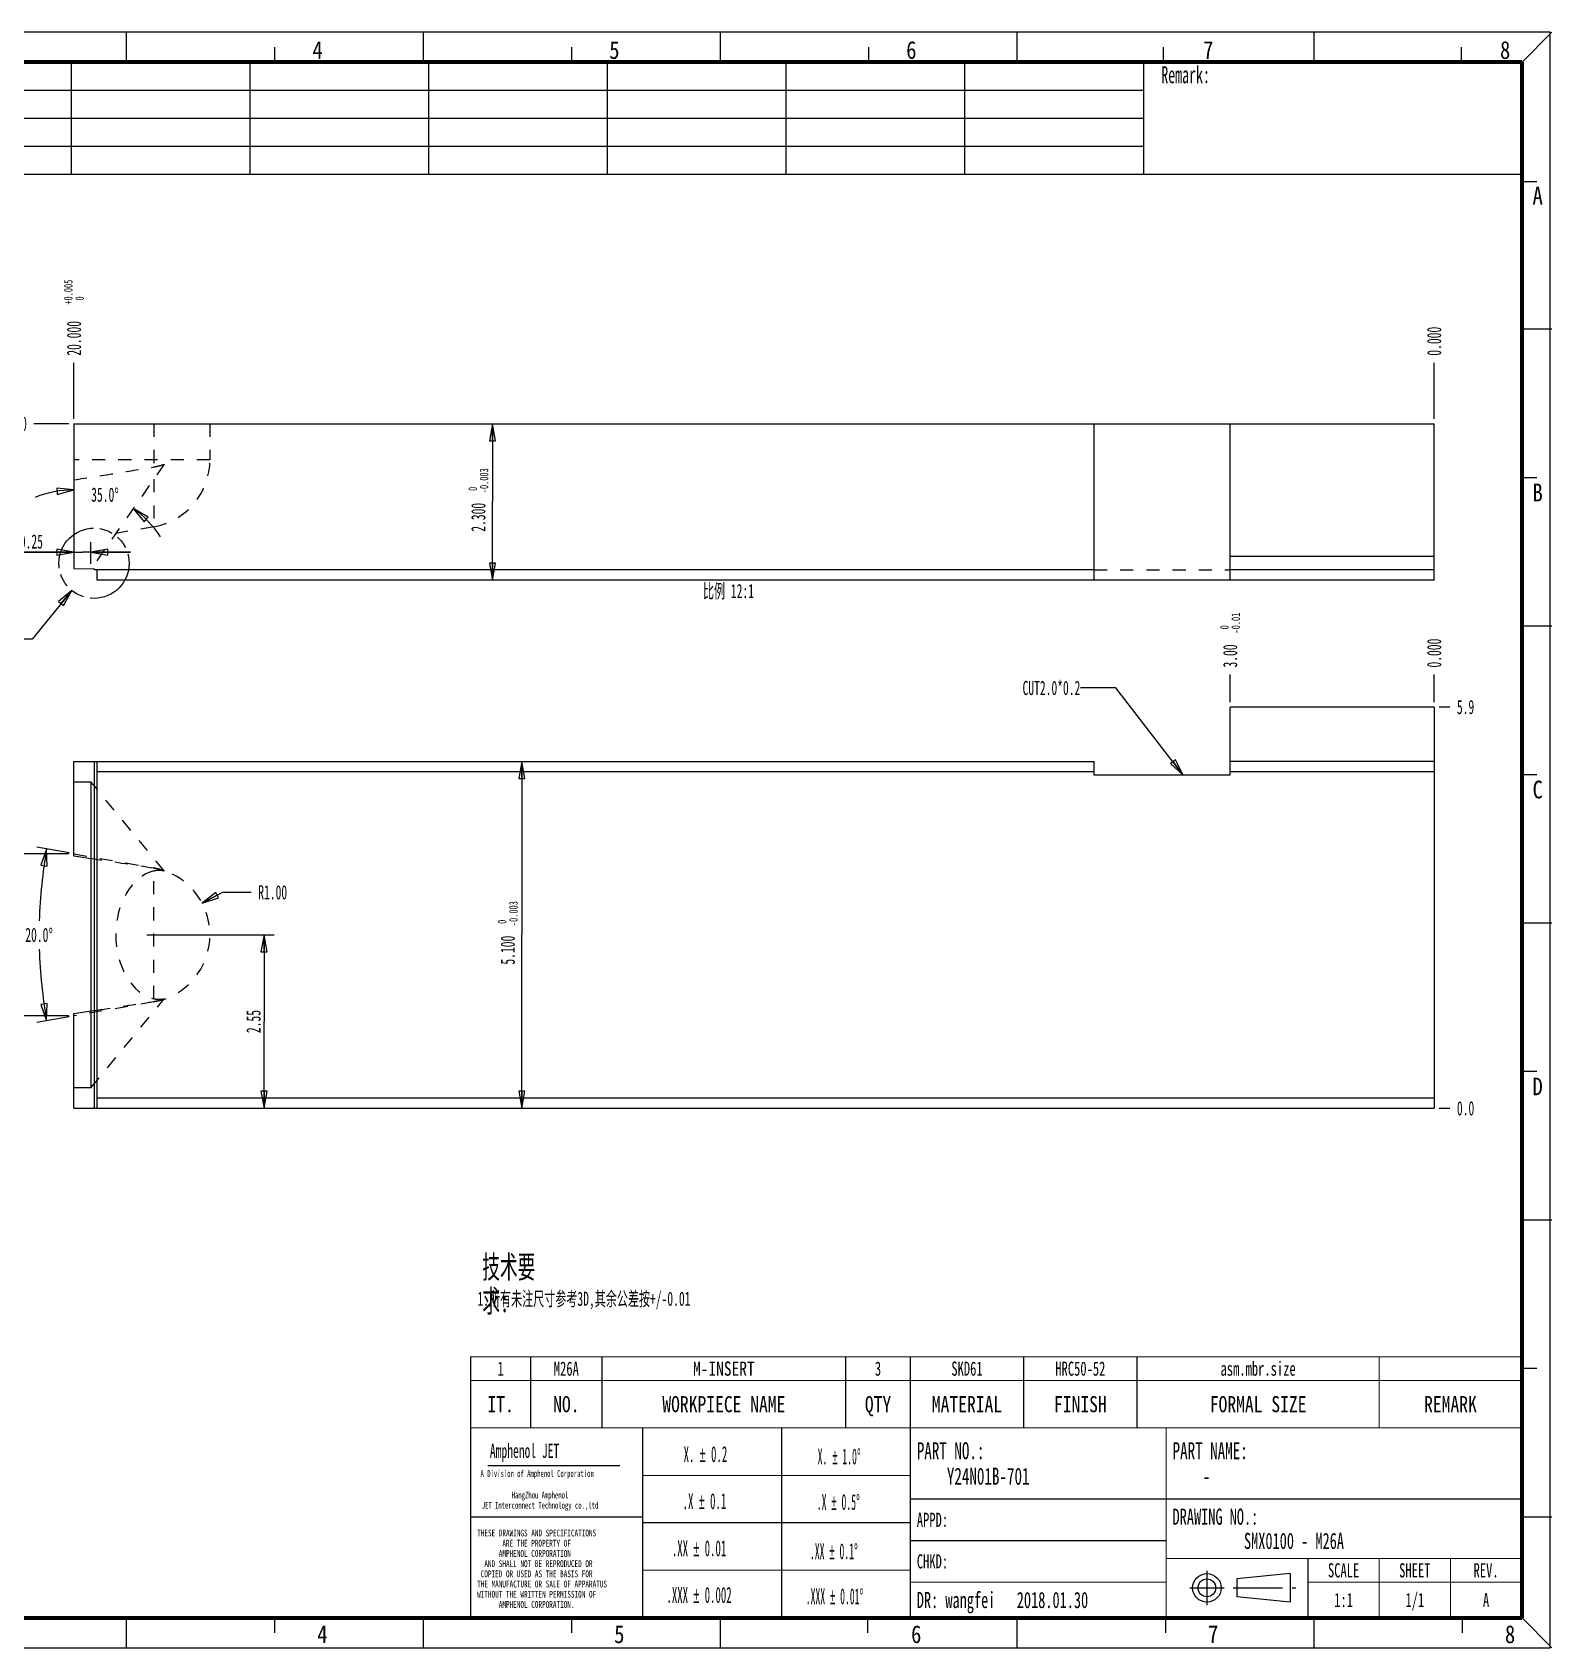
# Model space of a CAD drawing. Header units: millimetres. Extents: x 1 to 34.6, y 0.7 to 24.4.
# Drawn here: x 12.29 to 34.63, y 0.67 to 24.42 of the extents above; entities that cross this region are included whole.
import ezdxf
from ezdxf.enums import TextEntityAlignment as Align

# ---------------------------------------------------------------- set-up
doc = ezdxf.new("R2010")
doc.units = ezdxf.units.MM
doc.header["$LTSCALE"] = 1.925
for name, pattern in [('CENTER', [0.6, 0.375, -0.075, 0.075, -0.075]), ('HIDDEN', [0.2, 0.1, -0.1]), ('PHANTOM', [0.8, 0.45, -0.05, 0.1, -0.05, 0.1, -0.05])]:
    doc.linetypes.add(name, pattern=pattern)
doc.layers.get('0').update_dxf_attribs({"linetype": 'CONTINUOUS'})
for name, color, linetype in [('DEFAULT_1', 7, 'CENTER'), ('DEFAULT_2', 4, 'HIDDEN'), ('DEFAULT_3', 7, 'PHANTOM'), ('DIM', 7, 'CONTINUOUS'), ('NOTE', 7, 'CONTINUOUS')]:
    doc.layers.add(name, color=color, linetype=linetype)
doc.styles.get("Standard").update_dxf_attribs({"font": 'txt', "width": 0.6})
doc.styles.add('TEXTSTYLE_11', font='txt', dxfattribs={"width": 0.6})
doc.styles.add('TEXTSTYLE_12', font='txt', dxfattribs={"width": 0.6})
doc.styles.add('TEXTSTYLE_3', font='txt', dxfattribs={"width": 0.65})
doc.styles.add('TEXTSTYLE_4', font='txt', dxfattribs={"width": 0.8})
doc.styles.add('TEXTSTYLE_5', font='txt', dxfattribs={"width": 0.85})
doc.styles.add('TEXTSTYLE_6', font='txt', dxfattribs={"width": 0.5})
doc.styles.add('TEXTSTYLE_8', font='txt', dxfattribs={"width": 0.45})
doc.dimstyles.new('DIMSTYLE_1', dxfattribs={"dimtxt": 0.208333, "dimasz": 0.25, "dimexe": 1.75, "dimexo": 0.875, "dimtad": 0, "dimtih": 1, "dimtoh": 1, "dimdec": 1, "dimzin": 0, "dimdsep": 46, "dimtxsty": 'Standard', "dimblk": 'CLOSED', "dimblk1": 'CLOSED', "dimblk2": 'CLOSED', "dimcen": 0.09, "dimadec": 0, "dimazin": 0, "dimtp": 0.1, "dimtm": 0.1, "dimtfac": 1, "dimtdec": 1, "dimtofl": 0, "dimtmove": 0, "dimatfit": 3, "dimldrblk": 'CLOSED', "dimfxl": 0, "dimtolj": 1, "dimtzin": 0, "dimarcsym": 0})
doc.dimstyles.new('DIMSTYLE_12', dxfattribs={"dimtxt": 0.208333, "dimasz": 0.25, "dimexe": 1.75, "dimexo": 0.875, "dimtad": 1, "dimzin": 0, "dimdsep": 46, "dimtxsty": 'Standard', "dimblk": 'CLOSED', "dimblk1": 'CLOSED', "dimblk2": 'CLOSED', "dimcen": 0.09, "dimadec": 0, "dimazin": 0, "dimtp": 0.1, "dimtm": 0.1, "dimtfac": 1, "dimtofl": 0, "dimtmove": 0, "dimatfit": 3, "dimldrblk": 'CLOSED', "dimfxl": 0, "dimtolj": 1, "dimtzin": 0, "dimarcsym": 0})
doc.dimstyles.new('DIMSTYLE_3', dxfattribs={"dimtxt": 0.208333, "dimasz": 0.25, "dimexe": 1.75, "dimexo": 0.875, "dimtad": 0, "dimtih": 1, "dimtoh": 1, "dimdec": 1, "dimzin": 0, "dimdsep": 46, "dimtxsty": 'Standard', "dimblk": 'CLOSED', "dimblk1": 'CLOSED', "dimblk2": 'CLOSED', "dimcen": 0.09, "dimadec": 0, "dimazin": 0, "dimtp": 0.5, "dimtm": 0.5, "dimtfac": 1, "dimtdec": 1, "dimtofl": 0, "dimtmove": 0, "dimatfit": 3, "dimldrblk": 'CLOSED', "dimfxl": 0, "dimtolj": 1, "dimtzin": 0, "dimarcsym": 0})
doc.dimstyles.new('DIMSTYLE_4', dxfattribs={"dimtxt": 0.208333, "dimasz": 0.25, "dimexe": 1.75, "dimexo": 0.875, "dimtad": 1, "dimzin": 0, "dimdsep": 46, "dimtxsty": 'Standard', "dimblk": 'CLOSED', "dimblk1": 'CLOSED', "dimblk2": 'CLOSED', "dimcen": 0.09, "dimadec": 0, "dimazin": 0, "dimtp": 0.1, "dimtm": 0.1, "dimtfac": 1, "dimtofl": 0, "dimtmove": 0, "dimatfit": 3, "dimldrblk": 'CLOSED', "dimfxl": 0, "dimtolj": 1, "dimtzin": 0, "dimarcsym": 0})
doc.dimstyles.new('DIMSTYLE_5', dxfattribs={"dimtxt": 0.208333, "dimasz": 0.25, "dimexe": 1.75, "dimexo": 0.875, "dimtad": 1, "dimdec": 3, "dimzin": 0, "dimdsep": 46, "dimtxsty": 'Standard', "dimblk": 'CLOSED', "dimblk1": 'CLOSED', "dimblk2": 'CLOSED', "dimcen": 0.09, "dimadec": 0, "dimazin": 0, "dimtol": 1, "dimtm": 0.003, "dimtfac": 0.6, "dimtdec": 3, "dimtofl": 0, "dimtmove": 0, "dimatfit": 3, "dimldrblk": 'CLOSED', "dimfxl": 0, "dimtolj": 1, "dimtzin": 0, "dimarcsym": 0})
doc.dimstyles.new('DIMSTYLE_6', dxfattribs={"dimtxt": 0.208333, "dimasz": 0.25, "dimexe": 1.75, "dimexo": 0.875, "dimtad": 0, "dimtih": 1, "dimtoh": 1, "dimzin": 0, "dimdsep": 46, "dimtxsty": 'Standard', "dimblk": 'CLOSED', "dimblk1": 'CLOSED', "dimblk2": 'CLOSED', "dimcen": 0.09, "dimadec": 0, "dimazin": 0, "dimtol": 1, "dimtm": 0.01, "dimtfac": 0.6, "dimtofl": 0, "dimtmove": 0, "dimatfit": 3, "dimldrblk": 'CLOSED', "dimfxl": 0, "dimtolj": 1, "dimtzin": 0, "dimarcsym": 0})
doc.dimstyles.new('DIMSTYLE_7', dxfattribs={"dimtxt": 0.208333, "dimasz": 0.25, "dimexe": 1.75, "dimexo": 0.875, "dimtad": 0, "dimtih": 1, "dimtoh": 1, "dimdec": 3, "dimzin": 0, "dimdsep": 46, "dimtxsty": 'Standard', "dimblk": 'CLOSED', "dimblk1": 'CLOSED', "dimblk2": 'CLOSED', "dimcen": 0.09, "dimadec": 0, "dimazin": 0, "dimtp": 0.1, "dimtm": 0.1, "dimtfac": 1, "dimtdec": 3, "dimtofl": 0, "dimtmove": 0, "dimatfit": 3, "dimldrblk": 'CLOSED', "dimfxl": 0, "dimtolj": 1, "dimtzin": 0, "dimarcsym": 0})
doc.dimstyles.new('DIMSTYLE_8', dxfattribs={"dimtxt": 0.208333, "dimasz": 0.25, "dimexe": 1.75, "dimexo": 0.875, "dimtad": 0, "dimtih": 1, "dimtoh": 1, "dimdec": 3, "dimzin": 0, "dimdsep": 46, "dimtxsty": 'Standard', "dimblk": 'CLOSED', "dimblk1": 'CLOSED', "dimblk2": 'CLOSED', "dimcen": 0.09, "dimadec": 0, "dimazin": 0, "dimtol": 1, "dimtp": 0.005, "dimtfac": 0.6, "dimtdec": 3, "dimtofl": 0, "dimtmove": 0, "dimatfit": 3, "dimldrblk": 'CLOSED', "dimfxl": 0, "dimtolj": 1, "dimtzin": 0, "dimarcsym": 0})
doc.dimstyles.get("Standard").update_dxf_attribs({"dimtxt": 0.208333, "dimasz": 0.25, "dimexe": 1.75, "dimexo": 0.875, "dimtad": 1, "dimdec": 3, "dimzin": 0, "dimdsep": 46, "dimtxsty": 'Standard', "dimblk": 'CLOSED', "dimblk1": 'CLOSED', "dimblk2": 'CLOSED', "dimcen": 0.09, "dimadec": 0, "dimazin": 0, "dimtol": 1, "dimtp": 0.001, "dimtm": 0.001, "dimtfac": 1, "dimtdec": 3, "dimtofl": 0, "dimtmove": 0, "dimatfit": 3, "dimldrblk": 'CLOSED', "dimfxl": 0, "dimtolj": 1, "dimtzin": 0, "dimarcsym": 0})

# ---------------------------------------------------------------- blocks, each defined once
blk = doc.blocks.new('_CLOSED')
at = {"color": 0, "linetype": 'ByBlock'}
for p, q in [((0, 0), (-1, 0.183)), ((-1, 0.183), (-1, -0.183)), ((-1, -0.183), (0, 0)), ((-1, 0), (0, 0))]:
    blk.add_line(p, q, dxfattribs=at)
blk = doc.blocks.new('*D7')
at = {"layer": 'DIM', "color": 2, "linetype": 'Continuous'}
for p in [(19.06, 18.666), (19.06, 16.366)]:
    blk.add_line(p, (19.06, 17.516), dxfattribs=at)
at = {"layer": 'DIM', "color": 2, "linetype": 'Continuous', "xscale": 0.25, "yscale": 0.25, "zscale": 0.25}
for p, rotation in [((19.06, 18.666), 90), ((19.06, 16.366), 270)]:
    blk.add_blockref('_CLOSED', p, dxfattribs=dict(at, rotation=rotation))
at = {"layer": 'DIM', "color": 2, "linetype": 'Continuous', "width": 0.6}
for s, height, p in [('-0.003', 0.125, (18.997, 17.829)), (' 0', 0.125, (18.83, 17.679)), ('2.300', 0.2083, (18.955, 17.291))]:
    blk.add_text(s, height=height, rotation=90, dxfattribs=at).set_placement(p, align=Align.CENTER)
blk = doc.blocks.new('*D8')
at = {"layer": 'DIM', "color": 2, "linetype": 'Continuous'}
for p in [(19.491, 13.702), (19.491, 8.602)]:
    blk.add_line(p, (19.491, 11.152), dxfattribs=at)
at = {"layer": 'DIM', "color": 2, "linetype": 'Continuous', "xscale": 0.25, "yscale": 0.25, "zscale": 0.25}
for p, rotation in [((19.491, 13.702), 90), ((19.491, 8.602), 270)]:
    blk.add_blockref('_CLOSED', p, dxfattribs=dict(at, rotation=rotation))
at = {"layer": 'DIM', "color": 2, "linetype": 'Continuous', "width": 0.6}
for s, height, p in [('-0.003', 0.125, (19.429, 11.464)), (' 0', 0.125, (19.262, 11.314)), ('5.100', 0.2083, (19.387, 10.927))]:
    blk.add_text(s, height=height, rotation=90, dxfattribs=at).set_placement(p, align=Align.CENTER)
blk = doc.blocks.new('*D9')
at = {"layer": 'DIM', "color": 2, "linetype": 'Continuous'}
blk.add_line((32.978, 14.502), (33.136, 14.502), dxfattribs=at)
at = {"layer": 'DIM', "color": 2, "linetype": 'Continuous', "insert": (33.24, 14.606), "char_height": 0.2083, "width": 0.375, "attachment_point": 1, "line_spacing_factor": 0.9}
blk.add_mtext('5.9', dxfattribs=at)
blk = doc.blocks.new('*D10')
at = {"layer": 'DIM', "color": 2, "linetype": 'Continuous'}
blk.add_line((32.978, 8.602), (33.136, 8.602), dxfattribs=at)
at = {"layer": 'DIM', "color": 2, "linetype": 'Continuous', "insert": (33.24, 8.706), "char_height": 0.2083, "width": 0.375, "attachment_point": 1, "line_spacing_factor": 0.9}
blk.add_mtext('0.0', dxfattribs=at)
blk = doc.blocks.new('*D11')
at = {"layer": 'DIM', "color": 2, "linetype": 'Continuous'}
blk.add_line((29.905, 14.575), (29.905, 14.978), dxfattribs=at)
at = {"layer": 'DIM', "color": 2, "linetype": 'Continuous', "width": 0.6}
for s, height, p in [(' 0', 0.125, (29.884, 15.582)), ('-0.01', 0.125, (30.051, 15.582)), ('3.00', 0.2083, (30.009, 15.082))]:
    blk.add_text(s, height=height, rotation=90, dxfattribs=at).set_placement(p)
blk = doc.blocks.new('*D12')
at = {"layer": 'DIM', "color": 2, "linetype": 'Continuous'}
blk.add_line((32.905, 14.575), (32.905, 14.978), dxfattribs=at)
at = {"layer": 'DIM', "color": 2, "linetype": 'Continuous', "insert": (32.801, 15.082), "char_height": 0.2083, "width": 0.625, "attachment_point": 1, "rotation": 90, "line_spacing_factor": 0.9}
blk.add_mtext('0.000', dxfattribs=at)
blk = doc.blocks.new('*D13')
at = {"layer": 'DIM', "color": 2, "linetype": 'Continuous'}
blk.add_line((12.905, 18.739), (12.905, 19.563), dxfattribs=at)
at = {"layer": 'DIM', "color": 2, "linetype": 'Continuous', "width": 0.6}
for s, height, p in [('+0.005', 0.125, (12.884, 20.417)), (' 0', 0.125, (13.051, 20.417)), ('20.000', 0.2083, (13.009, 19.667))]:
    blk.add_text(s, height=height, rotation=90, dxfattribs=at).set_placement(p)
blk = doc.blocks.new('*D14')
at = {"layer": 'DIM', "color": 2, "linetype": 'Continuous'}
blk.add_line((32.905, 18.739), (32.905, 19.563), dxfattribs=at)
at = {"layer": 'DIM', "color": 2, "linetype": 'Continuous', "insert": (32.801, 19.667), "char_height": 0.2083, "width": 0.625, "attachment_point": 1, "rotation": 90, "line_spacing_factor": 0.9}
blk.add_mtext('0.000', dxfattribs=at)
blk = doc.blocks.new('*D15')
at = {"layer": 'DIM', "color": 2, "linetype": 'Continuous'}
for points in [[(12.66, 17.628), (12.905, 17.694), (12.652, 17.719), (12.66, 17.628)], [(13.998, 17.295), (13.777, 17.42), (13.94, 17.225), (13.998, 17.295)]]:
    blk.add_lwpolyline(points, dxfattribs=at)
for start, end in [(90, 111.9997), (33.0003, 55)]:
    blk.add_arc((12.905, 16.175), 1.519, start, end, dxfattribs=at)
at = {"layer": 'DIM', "color": 2, "linetype": 'Continuous', "insert": (13.362, 17.728), "char_height": 0.20833, "width": 0.63889, "attachment_point": 2, "line_spacing_factor": 0.9}
blk.add_mtext('35.0\\Fgdt;{\\Fgdt;~}', dxfattribs=at)
blk = doc.blocks.new('*D16')
at = {"layer": 'DIM', "color": 2, "linetype": 'Continuous'}
for p, q in [((13.155, 16.606), (13.155, 16.925)), ((12.905, 16.779), (11.949, 16.779)), ((11.949, 16.779), (13.03, 16.779)), ((13.739, 16.779), (13.03, 16.779)), ((13.155, 16.779), (13.739, 16.779))]:
    blk.add_line(p, q, dxfattribs=at)
at = {"layer": 'DIM', "color": 2, "linetype": 'Continuous', "xscale": 0.25, "yscale": 0.25, "zscale": 0.25}
blk.add_blockref('_CLOSED', (12.905, 16.779), dxfattribs=at)
at = {"layer": 'DIM', "color": 2, "linetype": 'Continuous', "xscale": 0.25, "yscale": 0.25, "zscale": 0.25, "rotation": 180}
blk.add_blockref('_CLOSED', (13.155, 16.779), dxfattribs=at)
at = {"layer": 'DIM', "color": 2, "linetype": 'Continuous', "insert": (12.449, 17.039), "char_height": 0.2083, "width": 0.5, "attachment_point": 3, "line_spacing_factor": 0.9}
blk.add_mtext('0.25', dxfattribs=at)
blk = doc.blocks.new('*D17')
at = {"layer": 'DIM', "color": 2, "linetype": 'Continuous'}
blk.add_line((12.832, 18.666), (12.317, 18.666), dxfattribs=at)
at = {"layer": 'DIM', "color": 2, "linetype": 'Continuous', "insert": (12.213, 18.771), "char_height": 0.2083, "width": 0.625, "attachment_point": 3, "line_spacing_factor": 0.9}
blk.add_mtext('0.000', dxfattribs=at)
blk = doc.blocks.new('*D23')
at = {"layer": 'DIM', "color": 2, "linetype": 'Continuous'}
for p, q in [((12.833, 12.356), (12.36, 12.44)), ((12.833, 9.947), (12.36, 9.864))]:
    blk.add_line(p, q, dxfattribs=at)
for points in [[(12.509, 12.16), (12.503, 12.414), (12.419, 12.175), (12.509, 12.16)], [(12.419, 10.129), (12.503, 9.889), (12.509, 10.143), (12.419, 10.129)]]:
    blk.add_lwpolyline(points, dxfattribs=at)
for start, end in [(170, 178.3581), (181.6419, 190)]:
    blk.add_arc((19.664, 11.152), 7.271, start, end, dxfattribs=at)
at = {"layer": 'DIM', "color": 2, "linetype": 'Continuous', "insert": (12.393, 11.256), "char_height": 0.20833, "width": 0.63889, "attachment_point": 2, "line_spacing_factor": 0.9}
blk.add_mtext('20.0\\Fgdt;{\\Fgdt;~}', dxfattribs=at)
blk = doc.blocks.new('*D24')
at = {"layer": 'DIM', "color": 2, "linetype": 'Continuous'}
for p, q in [((12.832, 12.343), (11.673, 12.343)), ((11.819, 12.343), (11.819, 11.152)), ((11.819, 9.96), (11.819, 11.152)), ((12.832, 9.96), (11.673, 9.96))]:
    blk.add_line(p, q, dxfattribs=at)
at = {"layer": 'DIM', "color": 2, "linetype": 'Continuous', "xscale": 0.25, "yscale": 0.25, "zscale": 0.25}
for p, rotation in [((11.819, 12.343), 90), ((11.819, 9.96), 270)]:
    blk.add_blockref('_CLOSED', p, dxfattribs=dict(at, rotation=rotation))
at = {"layer": 'DIM', "color": 2, "linetype": 'Continuous', "insert": (11.558, 11.152), "char_height": 0.2083, "width": 0.5, "attachment_point": 2, "rotation": 90, "line_spacing_factor": 0.9}
blk.add_mtext('2.38', dxfattribs=at)
blk = doc.blocks.new('*D25')
at = {"layer": 'DIM', "color": 2, "linetype": 'Continuous'}
for p, q in [((14.79, 11.618), (15.094, 11.778)), ((15.094, 11.778), (15.511, 11.778))]:
    blk.add_line(p, q, dxfattribs=at)
at = {"layer": 'DIM', "color": 2, "linetype": 'Continuous', "xscale": 0.25, "yscale": 0.25, "zscale": 0.25, "rotation": 207.7895301235999}
blk.add_blockref('_CLOSED', (14.79, 11.618), dxfattribs=at)
at = {"layer": 'DIM', "color": 2, "linetype": 'Continuous', "insert": (15.615, 11.882), "char_height": 0.2083, "width": 0.625, "attachment_point": 1, "line_spacing_factor": 0.9}
blk.add_mtext('R1.00', dxfattribs=at)
blk = doc.blocks.new('*D26')
at = {"layer": 'DIM', "color": 2, "linetype": 'Continuous'}
for p, q in [((13.978, 11.152), (15.847, 11.152)), ((15.701, 11.152), (15.701, 9.877)), ((15.701, 8.602), (15.701, 9.877))]:
    blk.add_line(p, q, dxfattribs=at)
at = {"layer": 'DIM', "color": 2, "linetype": 'Continuous', "xscale": 0.25, "yscale": 0.25, "zscale": 0.25}
for p, rotation in [((15.701, 11.152), 90), ((15.701, 8.602), 270)]:
    blk.add_blockref('_CLOSED', p, dxfattribs=dict(at, rotation=rotation))
at = {"layer": 'DIM', "color": 2, "linetype": 'Continuous', "insert": (15.441, 9.877), "char_height": 0.2083, "width": 0.5, "attachment_point": 2, "rotation": 90, "line_spacing_factor": 0.9}
blk.add_mtext('2.55', dxfattribs=at)
blk = doc.blocks.new('*T27')
at = {"color": 0, "linetype": 'ByBlock', "lineweight": -2}
for p, q in [((0, 0), (32.748, 0)), ((0, 0), (0, -1.647)), ((1.767, 0), (1.767, -1.647)), ((4.394, 0), (4.394, -1.647)), ((6.161, 0), (6.161, -1.647)), ((8.788, 0), (8.788, -1.647)), ((11.416, 0), (11.416, -1.647)), ((14.043, 0), (14.043, -1.647)), ((16.671, 0), (16.671, -1.647)), ((19.298, 0), (19.298, -1.647)), ((21.926, 0), (21.926, -1.647)), ((24.553, 0), (24.553, -1.647)), ((27.181, 0), (27.181, -1.647)), ((32.748, 0), (32.748, -1.647)), ((0, -0.412), (27.181, -0.412)), ((0, -0.823), (27.181, -0.823)), ((0, -1.235), (27.181, -1.235)), ((0, -1.647), (32.748, -1.647))]:
    blk.add_line(p, q, dxfattribs=at)
at = {"color": 0, "linetype": 'Continuous', "char_height": 0.1875, "width": 1.64667, "attachment_point": 5, "line_spacing_factor": 0.9}
for s, insert in [('Order Date: ', (0.883, -0.206)), ('Procedure:', (5.278, -0.206))]:
    blk.add_mtext(s, dxfattribs=dict(at, insert=insert))
at = {"color": 0, "linetype": 'Continuous'}
for s, insert, char_height, width, attachment_point in [('  Remark:   ', (27.241, -0.06), 0.25, 5.44667, 1), ('Finish Date:', (0.883, -0.618), 0.1875, 1.64667, 5), ('Future hour:', (5.278, -0.618), 0.1875, 1.64667, 5), ('Machining Code:', (0.883, -1.029), 0.16667, 1.64667, 5), ('Actual hour:', (5.278, -1.029), 0.1875, 1.64667, 5), ('QTY:', (0.883, -1.441), 0.1875, 1.64667, 5), ('Procedure Date:', (5.278, -1.441), 0.16667, 1.64667, 5)]:
    blk.add_mtext(s, dxfattribs=dict(at, insert=insert, char_height=char_height, width=width, attachment_point=attachment_point))
blk = doc.blocks.new('*T28')
at = {"color": 2, "linetype": 'Continuous', "const_width": 0.0167}
for points in [[(15.463, 3.838), (-0.008, 3.838)], [(0, 0), (0, 3.838)], [(0.882, 2.793), (0.882, 3.838)], [(1.932, 2.793), (1.932, 3.838)], [(5.515, 2.793), (5.515, 3.838)], [(6.465, 0), (6.465, 3.838)], [(8.132, 2.793), (8.132, 3.838)], [(9.798, 2.793), (9.798, 3.838)], [(13.36, 2.793), (13.36, 3.838)], [(15.455, 0), (15.455, 3.838)], [(15.455, 3.489), (0, 3.489)], [(15.455, 2.793), (0, 2.793)], [(2.53, 0), (2.53, 2.793)], [(4.574, 0), (4.574, 2.793)], [(10.227, 0), (10.227, 2.793)], [(6.465, 2.093), (2.53, 2.093)], [(15.455, 1.746), (6.465, 1.746)], [(6.465, 1.399), (2.53, 1.399)], [(10.227, 1.135), (6.465, 1.135)], [(15.455, 0.873), (10.227, 0.873)], [(12.312, 0), (12.312, 0.873)], [(13.36, 0), (13.36, 0.873)], [(14.407, 0), (14.407, 0.873)], [(6.465, 0.7), (2.53, 0.7)], [(10.227, 0.524), (6.465, 0.524)], [(15.455, 0.524), (12.312, 0.524)], [(15.463, 0), (-0.008, 0)]]:
    blk.add_lwpolyline(points, dxfattribs=at)
at = {"layer": 'NOTE', "color": 2, "linetype": 'Continuous', "line_spacing_factor": 0.9}
for s, insert, char_height, width, attachment_point, style in [('1', (0.441, 3.768), 0.208, 0.27083, 2, 'TEXTSTYLE_3'), ('M26A', (1.407, 3.768), 0.2083, 1.08333, 2, 'TEXTSTYLE_3'), ('M-INSERT', (3.723, 3.768), 0.2083, 2.66667, 2, 'TEXTSTYLE_4'), ('3', (5.99, 3.768), 0.208, 0.27083, 2, 'TEXTSTYLE_3'), ('SKD61', (7.298, 3.768), 0.2083, 1.35417, 2, 'TEXTSTYLE_3'), ('HRC50-52', (8.965, 3.768), 0.2083, 2.16667, 2, 'TEXTSTYLE_3'), ('asm.mbr.size', (11.579, 3.768), 0.20833, 3.25, 2, 'TEXTSTYLE_3'), ('IT.', (0.441, 3.26), 0.2375, 1.14, 2, 'TEXTSTYLE_4'), ('NO.', (1.407, 3.26), 0.2375, 1.14, 2, 'TEXTSTYLE_4'), ('WORKPIECE NAME', (3.723, 3.26), 0.2375, 5.32, 2, 'TEXTSTYLE_4'), ('QTY', (5.99, 3.26), 0.2375, 1.14, 2, 'TEXTSTYLE_4'), ('MATERIAL', (7.298, 3.26), 0.2375, 3.04, 2, 'TEXTSTYLE_4'), ('FINISH', (8.965, 3.26), 0.2375, 2.28, 2, 'TEXTSTYLE_4'), ('FORMAL SIZE', (11.579, 3.26), 0.2375, 4.18, 2, 'TEXTSTYLE_4'), ('REMARK', (14.407, 3.26), 0.2375, 2.28, 2, 'TEXTSTYLE_4'), ('PART NO.:\\P    Y24N01B-701 ', (6.56, 2.582), 0.25, 5.2, 1, 'TEXTSTYLE_3'), ('PART NAME:  \\P    -', (10.321, 2.582), 0.25, 3.9, 1, 'TEXTSTYLE_3'), ('APPD:  ', (6.56, 1.545), 0.2083, 1.89583, 1, 'TEXTSTYLE_3'), ('DRAWING NO.:   \\P          SMX0100 - M26A', (10.321, 1.606), 0.2375, 7.41, 1, 'TEXTSTYLE_3'), (' \\P \\P \\P \\P \\P \\P \\P \\P \\PTHESE DRAWINGS AND SPECIFICATIONS\\P       ARE THE PROPERTY OF\\P      AMPHENOL CORPORATION\\P  AND SHALL NOT BE REPRODUCED OR\\P COPIED OR USED AS THE BASIS FOR\\PTHE MANUFACTURE OR SALE OF APPARATUS\\PWITHOUT THE WRITTEN PERMISSION OF\\P      AMPHENOL CORPORATION. ', (0.095, 2.647), 0.1, 4.68, 1, 'TEXTSTYLE_3'), ('CHKD:', (6.56, 0.934), 0.2083, 1.35417, 1, 'TEXTSTYLE_3'), ('SCALE', (12.836, 0.803), 0.2083, 1.35417, 2, 'TEXTSTYLE_3'), ('SHEET', (13.883, 0.803), 0.2083, 1.35417, 2, 'TEXTSTYLE_3'), ('REV.', (14.931, 0.803), 0.2083, 1.08333, 2, 'TEXTSTYLE_3'), ('DR: wangfei   2018.01.30', (6.56, 0.381), 0.2375, 7.41, 1, 'TEXTSTYLE_3'), ('1:1', (12.836, 0.366), 0.2083, 0.8125, 2, 'TEXTSTYLE_3'), ('1/1', (13.883, 0.366), 0.2083, 0.8125, 2, 'TEXTSTYLE_3'), ('A', (14.931, 0.366), 0.208, 0.27083, 2, 'TEXTSTYLE_3')]:
    blk.add_mtext(s, dxfattribs=dict(at, insert=insert, char_height=char_height, width=width, attachment_point=attachment_point, style=style))

msp = doc.modelspace()

# ---------------------------------------------------------------- linework, layer by layer
at = {"color": 7, "linetype": 'Continuous'}
for p, q in [((34.612, 24.4213), (1.018, 24.4213)), ((13.6781, 23.9849), (13.6781, 24.4215)), ((18.0439, 23.9849), (18.0439, 24.4215)), ((22.4097, 23.9849), (22.4097, 24.4215)), ((26.7755, 23.9849), (26.7755, 24.4215)), ((31.1413, 23.9849), (31.1413, 24.4215)), ((34.1974, 23.9849), (34.6339, 24.4215)), ((34.612, 0.6714), (34.612, 24.4213)), ((15.861, 23.9849), (15.861, 24.2032)), ((20.2268, 23.9849), (20.2268, 24.2032)), ((24.5926, 23.9849), (24.5926, 24.2032)), ((28.9249, 23.9849), (28.9249, 24.2032)), ((33.3056, 23.9849), (33.3056, 24.2032)), ((34.4156, 22.2217), (34.1974, 22.2217)), ((34.6339, 20.0557), (34.1974, 20.0557)), ((12.9051, 18.6664), (12.9051, 16.537)), ((12.9051, 18.6664), (32.9047, 18.6664)), ((27.9047, 16.3664), (27.9047, 18.6664)), ((29.9047, 16.3664), (29.9047, 18.6664)), ((32.9047, 16.3664), (32.9047, 18.6664)), ((34.4156, 17.8726), (34.1974, 17.8726)), ((32.9047, 16.7164), (29.9047, 16.7164)), ((12.9051, 16.537), (13.2056, 16.5318)), ((13.2056, 16.5167), (13.2056, 16.5318)), ((27.9047, 16.5164), (13.2056, 16.5167)), ((13.2456, 16.3664), (13.2456, 16.5167)), ((32.9047, 16.5164), (29.9047, 16.5164)), ((32.9047, 16.3664), (13.2456, 16.3664)), ((34.6339, 15.6899), (34.1974, 15.6899)), ((32.9047, 14.5017), (29.9047, 14.5017)), ((29.9047, 13.5017), (29.9047, 14.5017)), ((32.9047, 14.5017), (32.9047, 8.6017)), ((12.9051, 12.3064), (12.9051, 13.7017)), ((12.9051, 13.7017), (27.9047, 13.7017)), ((13.2056, 8.6017), (13.2056, 13.7017)), ((13.2456, 8.6016), (13.2456, 13.7017)), ((13.2456, 13.5517), (27.9047, 13.5517)), ((27.9047, 13.5017), (27.9047, 13.7017)), ((32.9047, 13.7017), (29.9047, 13.7017)), ((29.9047, 13.5517), (32.9047, 13.5517)), ((12.9051, 13.4017), (13.1555, 13.4017)), ((13.1555, 13.4017), (13.1555, 8.9017)), ((29.9047, 13.5017), (27.9047, 13.5017)), ((34.4156, 13.507), (34.1974, 13.507)), ((34.6339, 11.3241), (34.1974, 11.3241)), ((12.9051, 8.6017), (12.9051, 9.9969)), ((34.4156, 9.1412), (34.1974, 9.1412)), ((13.1555, 8.9017), (12.9051, 8.9017)), ((12.9051, 8.6017), (32.9047, 8.6017)), ((32.9047, 8.7517), (13.2456, 8.7517)), ((34.6339, 6.9583), (34.1974, 6.9583)), ((34.4156, 4.7754), (34.1974, 4.7754)), ((18.9891, 3.3495), (20.9323, 3.3513)), ((18.7388, 2.5969), (21.2708, 2.5969)), ((34.6339, 2.5925), (34.1974, 2.5925)), ((13.6781, 0.6716), (13.6781, 1.1082)), ((15.859, 0.8899), (15.859, 1.1082)), ((18.0439, 0.6716), (18.0439, 1.1082)), ((20.2268, 0.8899), (20.2268, 1.1082)), ((22.4097, 0.6716), (22.4097, 1.1082)), ((24.5785, 0.8899), (24.5785, 1.1082)), ((26.7755, 0.6716), (26.7755, 1.1082)), ((28.9584, 0.8896), (28.9584, 1.1079)), ((31.1413, 0.6716), (31.1413, 1.1082)), ((33.3242, 0.8899), (33.3242, 1.1082)), ((34.1974, 1.1082), (34.6339, 0.6716)), ((1.018, 0.6714), (34.612, 0.6714))]:
    msp.add_line(p, q, dxfattribs=at)
at = {"color": 1, "linetype": 'Continuous'}
for p, q in [((30.7904, 1.7609), (30.0045, 1.6823)), ((30.0045, 1.6823), (30.0045, 1.4203)), ((30.7904, 1.7609), (30.7904, 1.3417)), ((30.7904, 1.3417), (30.0045, 1.4203))]:
    msp.add_line(p, q, dxfattribs=at)
at = {"color": 7, "linetype": 'Continuous', "const_width": 0.0583}
for points in [[(34.1974, 23.9849), (1.4539, 23.9849)], [(34.1974, 1.1082), (34.1974, 23.9849)], [(1.4539, 1.1082), (34.1974, 1.1082)]]:
    msp.add_lwpolyline(points, dxfattribs=at)
at = {"color": 1, "linetype": 'Continuous'}
for radius in [0.2096, 0.131]:
    msp.add_circle((29.5642, 1.5513), radius, dxfattribs=at)
at = {"color": 7, "linetype": 'Continuous'}
for centre, radius, start, end in [((-3.0422, -99.3008), 112.7407, 81.739564, 81.868144), ((-3.6223, 125.6311), 116.8093, 278.134101, 278.258203)]:
    msp.add_arc(centre, radius, start, end, dxfattribs=at)
at = {"layer": 'DEFAULT_1', "color": 6, "linetype": 'CENTER'}
for p, q in [((29.5642, 1.8038), (29.5642, 1.2988)), ((29.3116, 1.5513), (29.8167, 1.5513)), ((29.9516, 1.5513), (30.8733, 1.5513))]:
    msp.add_line(p, q, dxfattribs=at)
at = {"layer": 'DEFAULT_2', "color": 4, "linetype": 'HIDDEN'}
for p, q in [((14.0784, 18.6664), (14.0784, 18.0309)), ((14.9051, 18.6664), (14.9051, 18.137)), ((14.9051, 18.137), (12.9051, 18.137)), ((14.2334, 18.0721), (13.1555, 16.5327)), ((14.0784, 17.8507), (14.0784, 17.1522)), ((14.0784, 17.1522), (13.5234, 17.0543)), ((27.9047, 16.5164), (29.9047, 16.5164)), ((14.2334, 12.094), (13.1555, 13.4017)), ((12.9051, 12.3434), (14.0784, 12.1365)), ((13.2056, 12.263), (13.1555, 12.2703)), ((13.2457, 12.2572), (13.2056, 12.263)), ((14.0784, 12.1308), (14.0784, 12.1365)), ((14.0784, 10.2093), (14.0784, 12.094)), ((14.0784, 10.1668), (12.9051, 9.9599)), ((13.1555, 8.9017), (14.2334, 10.2093)), ((13.1555, 10.033), (13.2056, 10.0403)), ((13.2056, 10.0403), (13.2457, 10.0461)), ((14.0784, 10.1668), (14.0784, 10.1725))]:
    msp.add_line(p, q, dxfattribs=at)
for centre, radius, start, end in [((13.9051, 18.1371), 1, 280.00049, 359.99923), ((3.3565, -55.7147), 68.6875, 81.01964, 81.722194), ((13.9051, 11.1517), 1, 279.97644, 80.02356), ((3.3562, 78.0204), 68.6899, 278.277815, 278.980345)]:
    msp.add_arc(centre, radius, start, end, dxfattribs=at)
msp.add_ellipse((14.1955, 11.1517), major_axis=(0, 0.9568), ratio=0.7056062, start_param=0.1744038, end_param=2.9671889, dxfattribs=at)
for points, knots in [([(14.0784, 18.0309), (14.0917, 18.0332), (14.1248, 18.0396), (14.1767, 18.0528), (14.2147, 18.0652), (14.2334, 18.0721)], [0, 0, 0, 0, 0.2528819, 0.6288316, 1, 1, 1, 1]), ([(12.9051, 17.8422), (13.101, 17.8722), (13.4924, 17.9331), (13.8833, 17.9974), (14.0784, 18.0309)], [0, 0, 0, 0, 0.5002707, 1, 1, 1, 1]), ([(14.2334, 12.094), (14.221, 12.098), (14.1701, 12.1133), (14.1179, 12.1245), (14.0784, 12.1308)], [0, 0, 0, 0, 0.2457922, 1, 1, 1, 1]), ([(14.0784, 12.094), (14.0911, 12.0972), (14.1168, 12.102), (14.1559, 12.1044), (14.195, 12.102), (14.2207, 12.0972), (14.2334, 12.094)], [0, 0, 0, 0, 0.2512654, 0.5000047, 0.7487419, 1, 1, 1, 1]), ([(14.2334, 10.2093), (14.2207, 10.2061), (14.195, 10.2013), (14.1559, 10.1989), (14.1168, 10.2013), (14.0911, 10.2061), (14.0784, 10.2093)], [0, 0, 0, 0, 0.2512577, 0.4999877, 0.7487163, 1, 1, 1, 1]), ([(14.0784, 10.1725), (14.0917, 10.1746), (14.1247, 10.1805), (14.1766, 10.1923), (14.2147, 10.2033), (14.2334, 10.2093)], [0, 0, 0, 0, 0.2538932, 0.6302289, 1, 1, 1, 1])]:
    msp.add_open_spline(points, degree=3, knots=knots, dxfattribs=at)
at = {"layer": 'DEFAULT_3', "color": 2, "linetype": 'PHANTOM'}
msp.add_circle((13.2002, 16.6152), 0.5163, dxfattribs=at)

# ---------------------------------------------------------------- block references
for name, p in [('*T27', (1.4485, 23.983)), ('*T28', (18.7382, 1.1106))]:
    msp.add_blockref(name, p)

# ---------------------------------------------------------------- texts
at = {"color": 7, "linetype": 'Continuous', "char_height": 0.2619, "width": 0.222655, "line_spacing_factor": 0.9, "style": 'TEXTSTYLE_5'}
for s, insert, attachment_point in [('4', (16.4867, 24.2922), 2), ('5', (20.8525, 24.2922), 2), ('6', (25.2183, 24.2922), 2), ('7', (29.5841, 24.2922), 2), ('8', (33.9499, 24.2922), 2), ('A', (34.5034, 22.1513), 3), ('B', (34.5034, 17.7855), 3), ('C', (34.5034, 13.4197), 3), ('D', (34.5034, 9.0539), 3), ('4', (16.5586, 1.0005), 2), ('5', (20.9244, 1.0005), 2), ('6', (25.2902, 1.0005), 2), ('7', (29.656, 1.0005), 2), ('8', (34.0218, 1.0005), 2)]:
    msp.add_mtext(s, dxfattribs=dict(at, insert=insert, attachment_point=attachment_point))
at = {"color": 2, "linetype": 'Continuous', "insert": (18.8378, 5.906), "char_height": 0.208333, "width": 3.125, "attachment_point": 1, "line_spacing_factor": 0.9}
msp.add_mtext('1.所有未注尺寸参考3D,其余公差按+/-0.01\\P \\P ', dxfattribs=at)
at = {"layer": 'NOTE', "color": 2, "linetype": 'Continuous', "line_spacing_factor": 0.9}
for s, insert, char_height, width, attachment_point in [('比例 12:1', (22.9049, 16.3109), 0.20833, 0.875, 3), ('CUT2.0*0.2', (27.7035, 14.8864), 0.20833, 1.25, 3), ('技术要求:', (18.9094, 6.4363), 0.33333, 1, 1)]:
    msp.add_mtext(s, dxfattribs=dict(at, insert=insert, char_height=char_height, width=width, attachment_point=attachment_point))
at = {"layer": 'NOTE', "color": 2, "linetype": 'Continuous', "attachment_point": 1, "line_spacing_factor": 0.9}
for s, insert, char_height, width, style in [('Amphenol JET', (19.0206, 3.671), 0.208333, 1.905979, 'TEXTSTYLE_11'), ('X. \\Fgdt;{\\Fgdt;`}\\Ftxt; 0.2', (21.8697, 3.6336), 0.233333, 1.088889, 'TEXTSTYLE_6'), ('X. \\Fgdt;{\\Fgdt;`}\\Ftxt; 1.0\\Fgdt;{\\Fgdt;~}', (23.8407, 3.5994), 0.233333, 1.162778, 'TEXTSTYLE_8'), ('A Division of Amphenol Corporation', (18.8834, 3.2832), 0.1, 2.210037, 'TEXTSTYLE_11'), ('         HangZhou Amphenol \\PJET Interconnect Technology co.,ltd', (18.9008, 2.9658), 0.1, 2.226172, 'TEXTSTYLE_12'), ('.X \\Fgdt;{\\Fgdt;`}\\Ftxt; 0.1', (21.8554, 2.9422), 0.233333, 1.088889, 'TEXTSTYLE_6'), ('.X \\Fgdt;{\\Fgdt;`}\\Ftxt; 0.5\\Fgdt;{\\Fgdt;~}', (23.8283, 2.9303), 0.233333, 1.162778, 'TEXTSTYLE_8'), ('.XX \\Fgdt;{\\Fgdt;`}\\Ftxt; 0.01', (21.6969, 2.2499), 0.233333, 1.322222, 'TEXTSTYLE_6'), ('.XX \\Fgdt;{\\Fgdt;`}\\Ftxt; 0.1\\Fgdt;{\\Fgdt;~}', (23.7272, 2.2062), 0.233333, 1.267778, 'TEXTSTYLE_8'), ('.XXX \\Fgdt;{\\Fgdt;`}\\Ftxt; 0.002', (21.6175, 1.5637), 0.233333, 1.555556, 'TEXTSTYLE_6'), ('.XXX \\Fgdt;{\\Fgdt;`}\\Ftxt; 0.01\\Fgdt;{\\Fgdt;~}', (23.6652, 1.5439), 0.233333, 1.477778, 'TEXTSTYLE_8')]:
    msp.add_mtext(s, dxfattribs=dict(at, insert=insert, char_height=char_height, width=width, style=style))

# ---------------------------------------------------------------- dimensions: what is measured, and where the dimension line sits
at = {"layer": 'DIM', "color": 2, "linetype": 'Continuous'}
for feature_location, offset, dtype, origin, dimstyle, picture, middle in [((12.9051, 18.7394), (0, 0.8238), 1, (32.9047, 18.6664), 'DIMSTYLE_8', '*D13', (12.9051, 20.2673)), ((32.9047115335, 18.7393548637), (0, 0.8237542487), 1, (32.9047115335, 18.666438197), 'DIMSTYLE_7', '*D14', (32.9047115335, 19.9797757791)), ((12.8321998668, 18.666438197), (-0.5150535611, 0), 0, (12.9051165335, 18.666438197), 'DIMSTYLE_7', '*D17', (11.900479639, 18.666438197)), ((29.9047, 14.5746), (0, 0.4033), 1, (32.9047, 14.5017), 'DIMSTYLE_6', '*D11', (29.9047, 15.5195)), ((32.9047115335, 14.5745725574), (0, 0.4032561207), 1, (32.9047115335, 14.5016558908), 'DIMSTYLE_7', '*D12', (32.9047115335, 15.3944953448)), ((32.9776, 14.5017), (0.1579, 0), 0, (32.9047, 8.6017), 'DIMSTYLE_1', '*D9', (33.4272, 14.5017)), ((32.9776282001, 8.6016558908), (0.1579209561, 0), 0, (32.9047115335, 8.6016558908), 'DIMSTYLE_1', '*D10', (33.4272158228, 8.6016558908))]:
    dim = msp.add_ordinate_dim(feature_location=feature_location, offset=offset, dtype=dtype, origin=origin, dimstyle=dimstyle, override={"dimtad": 1, "dimtih": 0, "dimtoh": 0}, dxfattribs=at)
    dim.commit()
    dim.dimension.update_dxf_attribs({"geometry": picture, "text_midpoint": middle})
for base, p1, p2, angle, dimstyle, picture, middle in [((19.0595, 16.3664), (12.9051, 18.6664), (13.2456, 16.3664), 270, 'DIMSTYLE_5', '*D7', (19.0595, 17.5164)), ((19.4912, 8.6017), (13.2456, 13.7017), (13.2456, 8.6017), 270, 'DIMSTYLE_5', '*D8', (19.4912, 11.1517)), ((11.8188, 9.9599), (13.7072, 12.3434), (13.7072, 9.9599), 270, 'DIMSTYLE_4', '*D24', (11.8188, 11.1517)), ((15.7011, 11.1517), (13.2456, 8.6017), (13.103, 11.1517), 90, 'DIMSTYLE_4', '*D26', (15.7011, 9.8767))]:
    dim = msp.add_linear_dim(base=base, p1=p1, p2=p2, angle=angle, dimstyle=dimstyle, dxfattribs=at)
    dim.commit()
    dim.dimension.update_dxf_attribs({"geometry": picture, "text_midpoint": middle, "dimtype": 160})
for base, line1, line2, picture, middle in [((13.362, 17.624), ((13.7678, 17.4071), (13.7591, 17.3947)), ((12.9051, 17.664), (12.9051, 17.6791)), '*D15', (13.362, 17.624)), ((12.3929, 11.1517), ((12.3598, 12.4396), (12.8333, 12.3561)), ((12.8333, 9.9472), (12.3598, 9.8637)), '*D23', (12.3929, 11.1517))]:
    dim = msp.add_angular_dim_2l(base=base, line1=line1, line2=line2, dimstyle='DIMSTYLE_3', dxfattribs=at)
    dim.commit()
    dim.dimension.update_dxf_attribs({"geometry": picture, "text_midpoint": middle, "dimtype": 162})
dim = msp.add_linear_dim(base=(13.1555, 16.7787), p1=(12.9051, 16.537), p2=(13.1555, 15.7306), dimstyle='DIMSTYLE_4', dxfattribs=at)
dim.commit()
dim.dimension.update_dxf_attribs({"geometry": '*D16', "text_midpoint": (12.1986, 16.7787), "dimtype": 160})
dim = msp.add_radius_dim(center=(13.9051, 11.1517), mpoint=(14.7898, 11.6179), dimstyle='DIMSTYLE_12', override={"dimtad": 0, "dimtih": 1, "dimtoh": 1}, dxfattribs=at)
dim.commit()
dim.dimension.update_dxf_attribs({"geometry": '*D25', "text_midpoint": (15.9273, 11.7782), "dimtype": 164})

# ---------------------------------------------------------------- leaders
at = {"layer": 'NOTE', "color": 2, "linetype": 'Continuous', "annotation_type": 0, "has_hookline": 1, "hookline_direction": 1}
for points, text_width in [([(12.8735, 16.2154), (12.2894, 15.5004), (11.7686, 15.5004)], 0.6942), ([(29.2173, 13.5017), (28.2243, 14.7822), (27.7035, 14.7822)], 1.003)]:
    msp.add_leader(points, dimstyle='Standard', override={"dimtad": 0}, dxfattribs=dict(at, text_width=text_width))

doc.saveas('drawing.dxf')
